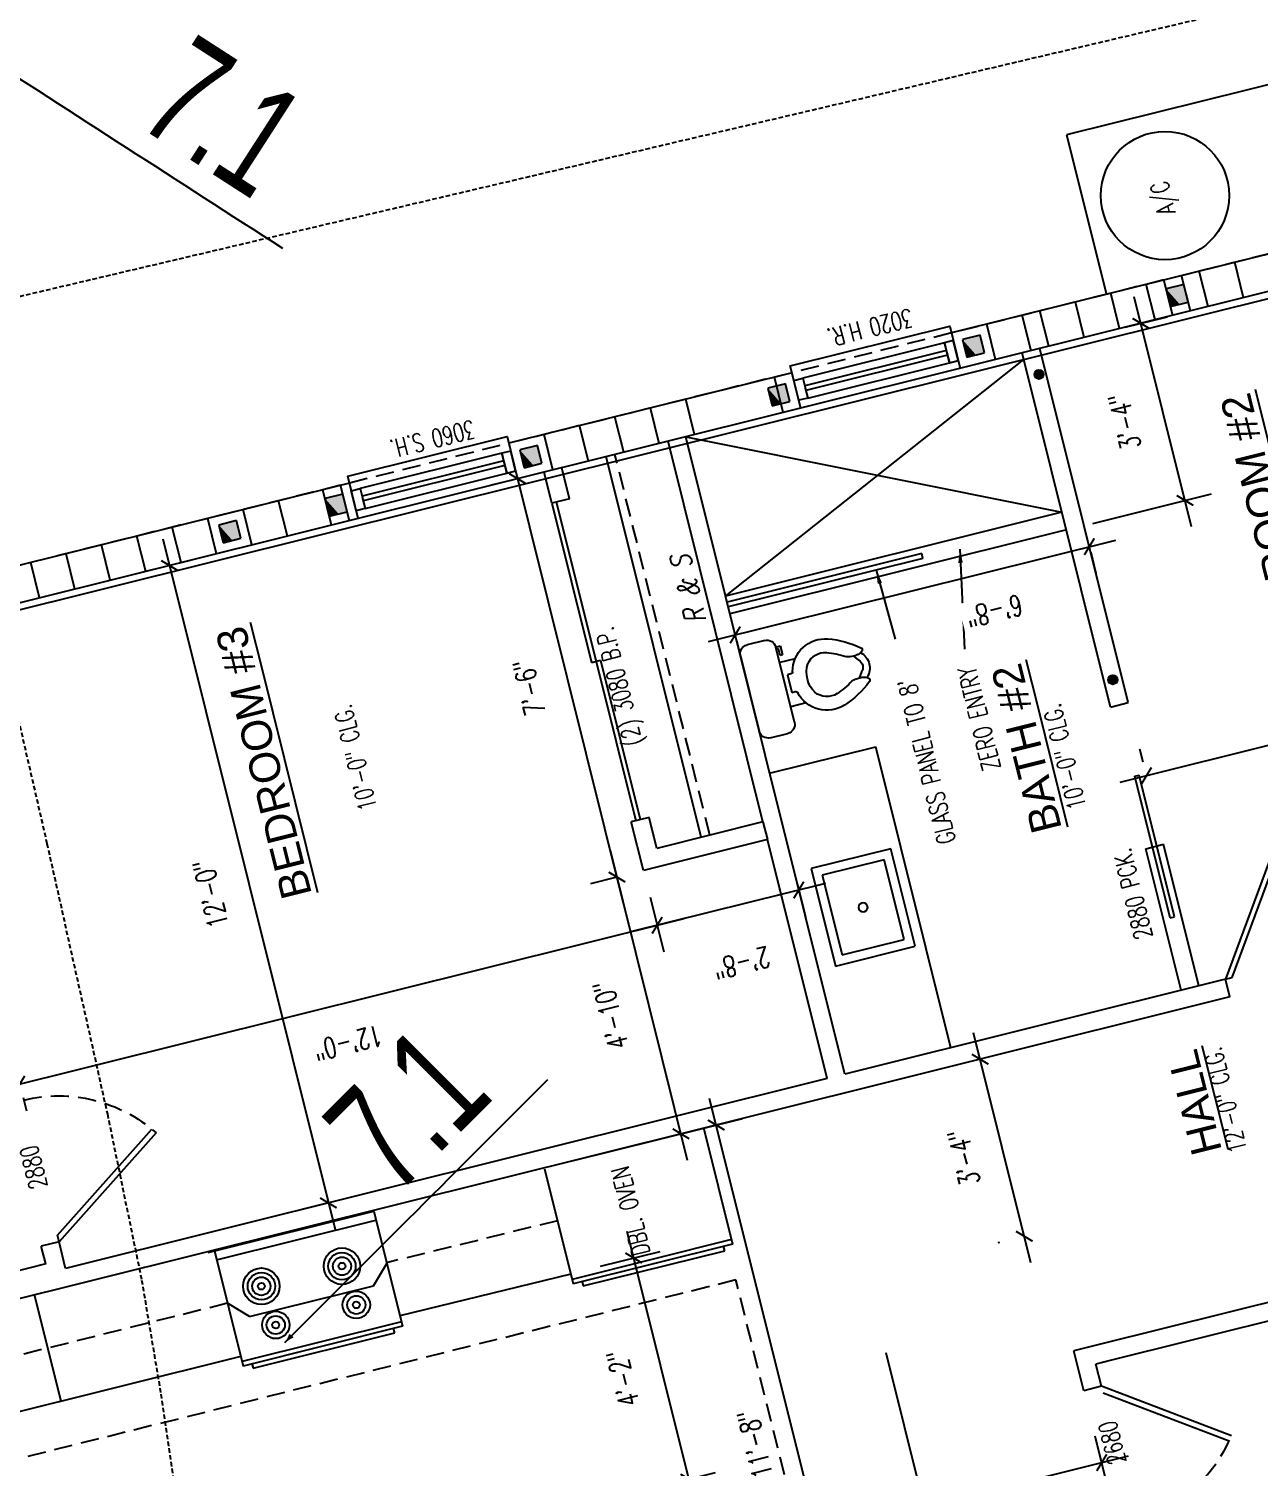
# Model space of a CAD drawing. Header units: inches. Extents: x -25328 to 8149, y -5530 to 4336.
# Drawn here: x -18104.7 to -17835, y 2784.5 to 3099.8 of the extents above; entities that cross this region are included whole.
import ezdxf
from ezdxf.enums import TextEntityAlignment as Align

# ---------------------------------------------------------------- set-up
doc = ezdxf.new("R2010")
doc.units = ezdxf.units.IN
doc.header["$LTSCALE"] = 16
doc.header["$MEASUREMENT"] = 0
doc.linetypes.add('HIDDEN', pattern=[0.375, 0.25, -0.125])
doc.linetypes.add('HIDDEN2', pattern=[0.1875, 0.125, -0.0625])
doc.layers.get('0').update_dxf_attribs({"linetype": 'CONTINUOUS'})
doc.layers.get('DEFPOINTS').update_dxf_attribs({"linetype": 'CONTINUOUS'})
doc.layers.add('AREA', color=7, linetype='HIDDEN', plot=False)
for name, color, linetype in [('B1_1', 6, 'CONTINUOUS'), ('B1_4', 5, 'CONTINUOUS'), ('B1_TEXT', 1, 'CONTINUOUS'), ('BLOCK', 8, 'CONTINUOUS'), ('CEILING', 8, 'CONTINUOUS'), ('CELLS', 165, 'CONTINUOUS'), ('CONC', 3, 'CONTINUOUS'), ('COUNTER', 2, 'CONTINUOUS'), ('DIM', 5, 'CONTINUOUS'), ('DIMS', 5, 'CONTINUOUS'), ('DOORS', 1, 'CONTINUOUS'), ('DRY WALL', 8, 'CONTINUOUS'), ('EASEMENT', 1, 'HIDDEN2'), ('EG_CONT-MNR', 21, 'HIDDEN'), ('FIXTURES', 2, 'CONTINUOUS'), ('REBAR', 1, 'CONTINUOUS'), ('SHELF', 2, 'CONTINUOUS'), ('TEXT', 11, 'CONTINUOUS'), ('TEXT ROOM', 3, 'CONTINUOUS'), ('TOPO', 30, 'CONTINUOUS'), ('WALLS EXT', 6, 'CONTINUOUS'), ('WALLS INT', 6, 'CONTINUOUS'), ('WINDOWS', 1, 'CONTINUOUS')]:
    doc.layers.add(name, color=color, linetype=linetype)
doc.styles.add('ATT', font='txt')
doc.styles.add('MTI', font='romans.shx', dxfattribs={"width": 0.8, "oblique": 12.5})
doc.styles.add('PAYTAS RM', font='romans.shx', dxfattribs={"width": 0.7, "height": 4.5})
doc.styles.add('PAYTS NOTES', font='romans.shx', dxfattribs={"width": 0.7, "height": 4.5})
doc.styles.add('TECHTXT', font='stylu.ttf', dxfattribs={"width": 0.7, "height": 2.1})
doc.styles.add('TEST', font='swissk.ttf', dxfattribs={"height": 4})
doc.dimstyles.new('DIM- PAYTAS', dxfattribs={"dimscale": 48, "dimtxt": 0.1, "dimasz": 0.0625, "dimexe": 0.125, "dimexo": 0.125, "dimgap": 0.125, "dimtad": 1, "dimdec": 1, "dimzin": 3, "dimdsep": 46, "dimlunit": 4, "dimtxsty": 'PAYTAS RM', "dimblk": 'ARCHTICK', "dimcen": 0.09, "dimdle": 0.125, "dimclrd": 5, "dimclre": 5, "dimclrt": 11, "dimadec": 0, "dimazin": 0, "dimtfac": 1, "dimtdec": 1, "dimtofl": 0, "dimtmove": 2, "dimatfit": 3, "dimfxl": 0, "dimfrac": 2, "dimtolj": 1, "dimtzin": 3, "dimarcsym": 0})
doc.dimstyles.new('TIES', dxfattribs={"dimscale": 3, "dimtxt": 0.7, "dimasz": 0.45, "dimexe": 0.175, "dimexo": 0.35, "dimgap": 0.1, "dimtad": 0, "dimzin": 0, "dimdsep": 46, "dimtxsty": 'TECHTXT', "dimblk": 'AR1', "dimcen": 0.35, "dimse1": 1, "dimse2": 1, "dimclrd": 256, "dimclre": 256, "dimclrt": 256, "dimaunit": 1, "dimadec": 3, "dimazin": 0, "dimtfac": 1, "dimtofl": 0, "dimtmove": 2, "dimatfit": 0, "dimldrblk": 'AR1', "dimfxl": 0, "dimtolj": 1, "dimtzin": 0, "dimlwd": -1, "dimlwe": 13, "dimarcsym": 0})

# ---------------------------------------------------------------- blocks, each defined once
blk = doc.blocks.new('AR1')
at = {"linetype": 'ByBlock', "lineweight": -2}
blk.add_line((-1, 0), (0, 0), dxfattribs=at)
for centre, radius, start, end in [((-0.22, 2.19), 2.19, 244.2254, 271.2824), ((-0.22, -2.19), 2.19, 88.7176, 115.7746), ((-1.25, 0), 0.251, 316.4507, 43.5493), ((-0.22, 2.19), 2.24, 249.0489, 257.1574), ((-0.22, -2.19), 2.24, 102.8426, 110.9511)]:
    blk.add_arc(centre, radius, start, end, dxfattribs=at)
blk = doc.blocks.new('_ArchTick')
at = {"color": 0, "linetype": 'ByBlock', "const_width": 0.15}
blk.add_lwpolyline([(-0.5, -0.5), (0.5, 0.5)], dxfattribs=at)
blk = doc.blocks.new('*D445')
at = {"layer": 'DEFPOINTS', "color": 0, "transparency": 16777216}
for p in [(-24806.61, 3143.34), (-24786.86, 3143.34), (-24800.61, 3091.34)]:
    blk.add_point(p, dxfattribs=at)
at = {"layer": 'DIM', "color": 5, "lineweight": -2, "transparency": 16777216}
for p, q in [((-24786.86, 3085.34), (-24786.86, 3149.34)), ((-24800.61, 3143.34), (-24780.86, 3143.34)), ((-24794.61, 3091.34), (-24780.86, 3091.34))]:
    blk.add_line(p, q, dxfattribs=at)
at = {"layer": 'DIM', "color": 5, "lineweight": -2, "transparency": 16777216, "xscale": 3, "yscale": 3, "zscale": 3}
for p, rotation in [((-24786.86, 3143.34), 90), ((-24786.86, 3091.34), 270)]:
    blk.add_blockref('_ArchTick', p, dxfattribs=dict(at, rotation=rotation))
at = {"layer": 'DIM', "color": 11, "transparency": 16777216, "insert": (-24795.54, 3117.34), "char_height": 4.5, "attachment_point": 5, "rotation": 90, "style": 'PAYTAS RM', "bg_fill": 3, "box_fill_scale": 1.25, "bg_fill_color": 256, "bg_fill_true_color": 13158600, "bg_fill_transparency": 0}
blk.add_mtext('\\A1;4\'-4"', dxfattribs=at)
blk = doc.blocks.new('CELL')
at = {"layer": 'CELLS', "linetype": 'Continuous'}
for p, q in [((-1.99, -1.89), (-1.99, 2.11)), ((-1.99, 2.11), (2.01, 2.11)), ((2.01, 2.11), (2.01, -1.89)), ((2.01, -1.89), (-1.99, -1.89))]:
    blk.add_line(p, q, dxfattribs=at)
for points in [[(-1.99, 2.11), (-1.99, -1.89), (2.01, 2.11), (-0.07, -1.89)], [(2.01, 2.11), (-0.07, -1.89), (2.01, -0.79), (1.71, -1.89)], [(2.01, -0.79), (1.71, -1.89), (2.01, -1.89)]]:
    blk.add_solid(points, dxfattribs=at)
blk = doc.blocks.new('*D462')
at = {"layer": 'DEFPOINTS', "color": 0, "transparency": 16777216}
for p in [(-24636.61, 3163.38), (-24636.61, 3157.4), (-24694.61, 3156.06)]:
    blk.add_point(p, dxfattribs=at)
at = {"layer": 'DIMS', "color": 5, "lineweight": -2, "transparency": 16777216}
for p, q in [((-24694.61, 3162.06), (-24694.61, 3169.38)), ((-24636.61, 3163.4), (-24636.61, 3169.38)), ((-24700.61, 3163.38), (-24630.61, 3163.38))]:
    blk.add_line(p, q, dxfattribs=at)
at = {"layer": 'DIMS', "color": 5, "lineweight": -2, "transparency": 16777216, "xscale": 3, "yscale": 3, "zscale": 3, "rotation": 180}
blk.add_blockref('_ArchTick', (-24694.61, 3163.38), dxfattribs=at)
at = {"layer": 'DIMS', "color": 5, "lineweight": -2, "transparency": 16777216, "xscale": 3, "yscale": 3, "zscale": 3}
blk.add_blockref('_ArchTick', (-24636.61, 3163.38), dxfattribs=at)
at = {"layer": 'DIMS', "color": 11, "transparency": 16777216, "insert": (-24665.61, 3172.06), "char_height": 4.5, "attachment_point": 5, "style": 'PAYTAS RM'}
blk.add_mtext('\\A1;4\'-10"', dxfattribs=at)
blk = doc.blocks.new('*D463')
at = {"layer": 'DEFPOINTS', "color": 0, "transparency": 16777216}
for p in [(-24546.61, 3163.38), (-24636.61, 3157.4), (-24546.61, 3158.61)]:
    blk.add_point(p, dxfattribs=at)
at = {"layer": 'DIMS', "color": 5, "lineweight": -2, "transparency": 16777216}
for p, q in [((-24636.61, 3163.4), (-24636.61, 3169.38)), ((-24546.61, 3164.61), (-24546.61, 3169.38)), ((-24642.61, 3163.38), (-24540.61, 3163.38))]:
    blk.add_line(p, q, dxfattribs=at)
at = {"layer": 'DIMS', "color": 5, "lineweight": -2, "transparency": 16777216, "xscale": 3, "yscale": 3, "zscale": 3, "rotation": 180}
blk.add_blockref('_ArchTick', (-24636.61, 3163.38), dxfattribs=at)
at = {"layer": 'DIMS', "color": 5, "lineweight": -2, "transparency": 16777216, "xscale": 3, "yscale": 3, "zscale": 3}
blk.add_blockref('_ArchTick', (-24546.61, 3163.38), dxfattribs=at)
at = {"layer": 'DIMS', "color": 11, "transparency": 16777216, "insert": (-24591.61, 3172.06), "char_height": 4.5, "attachment_point": 5, "style": 'PAYTAS RM'}
blk.add_mtext('\\A1;7\'-6"', dxfattribs=at)
blk = doc.blocks.new('*D464')
at = {"layer": 'DEFPOINTS', "color": 0, "transparency": 16777216}
for p in [(-24649, 3157.4), (-24636.61, 3157.4), (-24641.72, 3125.4)]:
    blk.add_point(p, dxfattribs=at)
at = {"layer": 'DIMS', "color": 5, "lineweight": -2, "transparency": 16777216}
for p, q in [((-24649, 3119.4), (-24649, 3163.4)), ((-24642.61, 3157.4), (-24655, 3157.4)), ((-24647.72, 3125.4), (-24655, 3125.4))]:
    blk.add_line(p, q, dxfattribs=at)
at = {"layer": 'DIMS', "color": 5, "lineweight": -2, "transparency": 16777216, "xscale": 3, "yscale": 3, "zscale": 3}
for p, rotation in [((-24649, 3157.4), 90), ((-24649, 3125.4), 270)]:
    blk.add_blockref('_ArchTick', p, dxfattribs=dict(at, rotation=rotation))
at = {"layer": 'DIMS', "color": 11, "transparency": 16777216, "insert": (-24661.55, 3141.4), "char_height": 4.5, "attachment_point": 5, "rotation": 90, "style": 'PAYTAS RM'}
blk.add_mtext('\\A1;2\'-8"', dxfattribs=at)
blk = doc.blocks.new('*D465')
at = {"layer": 'DEFPOINTS', "color": 0, "transparency": 16777216}
for p in [(-24649, 3301.4), (-24645.99, 3301.4), (-24636.61, 3157.4)]:
    blk.add_point(p, dxfattribs=at)
at = {"layer": 'DIMS', "color": 5, "lineweight": -2, "transparency": 16777216}
for p, q in [((-24649, 3151.4), (-24649, 3307.4)), ((-24651.99, 3301.4), (-24655, 3301.4)), ((-24642.61, 3157.4), (-24655, 3157.4))]:
    blk.add_line(p, q, dxfattribs=at)
at = {"layer": 'DIMS', "color": 5, "lineweight": -2, "transparency": 16777216, "xscale": 3, "yscale": 3, "zscale": 3}
for p, rotation in [((-24649, 3301.4), 90), ((-24649, 3157.4), 270)]:
    blk.add_blockref('_ArchTick', p, dxfattribs=dict(at, rotation=rotation))
at = {"layer": 'DIMS', "color": 11, "transparency": 16777216, "insert": (-24657.68, 3229.4), "char_height": 4.5, "attachment_point": 5, "rotation": 90, "style": 'PAYTAS RM'}
blk.add_mtext('\\A1;12\'-0"', dxfattribs=at)
blk = doc.blocks.new('A$C1FC876C1')
at = {"layer": 'DOORS'}
for p, q in [((26.42, 1.5), (0.72, 19.08)), ((0, 18.07), (26.42, 0)), ((26.42, 0), (26.42, 1.5))]:
    blk.add_line(p, q, dxfattribs=at)
at = {"layer": 'DOORS', "color": 8, "linetype": 'HIDDEN'}
blk.add_arc((26.45, -0.07), 32.07, 90.0483, 145.5621, dxfattribs=at)
blk = doc.blocks.new('15PTOI06')
at = {"color": 0, "linetype": 'ByBlock'}
for p, q in [((2, 10.5), (6, 10.5)), ((0, -8.5), (0, 8.5)), ((8, 8.5), (8, -8.5)), ((11.5, 5), (8, 5)), ((9, 2), (9.765178, 2)), ((9, -2), (9, 2)), ((23.431562, 2.5), (24.727861, 2.5)), ((24.931034, 1.327586), (24.062054, 2.5)), ((9.765178, -2), (9, -2)), ((23.431562, -2.5), (24.690476, -2.5)), ((24.931034, -1.327586), (24.062054, -2.5)), ((11.5, -5), (8, -5)), ((8.5, -8), (8, -8)), ((8, -8.5), (9, -8.5)), ((9, -6.5), (8.5, -6.5)), ((8.5, -6.5), (8.5, -8)), ((9, -8.5), (9, -6.5)), ((6, -10.5), (2, -10.5))]:
    blk.add_line(p, q, dxfattribs=at)
for centre, radius, start, end in [((2, 8.5), 2, 90, 180), ((6, 8.5), 2, 0, 90), ((17.25, 0.65), 7.210062, 71.816347, 166.116636), ((12, -13.75), 22.534695, 51.265418, 70.559965), ((19.118098, 0), 6.118098, 147.797266, 212.202734), ((17.25, 0.65), 4.210062, 71.816347, 142.891702), ((12, -13.75), 19.534695, 57.937508, 70.559965), ((25.787408, 3.438228), 0.5, 314.939898, 51.265418), ((9.765178, 2.5), 0.5, 270, 346.116636), ((23.431562, 4.5), 2, 237.937508, 270), ((24.727861, 4.5), 2, 270, 314.939898), ((23.666667, 0), 1.833333, 313.602819, 46.397181), ((23.166667, 0), 3.833333, 313.602819, 46.397181), ((9.765178, -2.5), 0.5, 13.883364, 90), ((17.25, -0.65), 7.210062, 193.883364, 288.183653), ((12, 13.75), 19.534695, 289.440035, 302.062492), ((23.431562, -4.5), 2, 90, 122.062492), ((24.690476, -4.5), 2, 44.162471, 90), ((25.766527, -3.454957), 0.5, 308.665009, 44.162471), ((17.25, -0.65), 4.210062, 217.108298, 288.183653), ((12, 13.75), 22.534695, 289.440035, 308.665009), ((2, -8.5), 2, 180, 270), ((6, -8.5), 2, 270, 0)]:
    blk.add_arc(centre, radius, start, end, dxfattribs=at)
at = {"color": 0, "linetype": 'ByBlock', "style": 'ATT', "flags": 3}
blk.add_attdef('ITEM', (0, -19.5), '', height=6, dxfattribs=at)
blk = doc.blocks.new('*D498')
at = {"layer": 'DEFPOINTS', "color": 0, "transparency": 16777216}
for p in [(-24690.61, 3242.04), (-24690.61, 3231.4), (-24546.61, 3231.4)]:
    blk.add_point(p, dxfattribs=at)
at = {"layer": 'DIM', "color": 5, "lineweight": -2, "transparency": 16777216}
for p, q in [((-24690.61, 3237.4), (-24690.61, 3248.04)), ((-24546.61, 3237.4), (-24546.61, 3248.04)), ((-24540.61, 3242.04), (-24696.61, 3242.04))]:
    blk.add_line(p, q, dxfattribs=at)
at = {"layer": 'DIM', "color": 5, "lineweight": -2, "transparency": 16777216, "xscale": 3, "yscale": 3, "zscale": 3, "rotation": 180}
blk.add_blockref('_ArchTick', (-24690.61, 3242.04), dxfattribs=at)
at = {"layer": 'DIM', "color": 5, "lineweight": -2, "transparency": 16777216, "xscale": 3, "yscale": 3, "zscale": 3}
blk.add_blockref('_ArchTick', (-24546.61, 3242.04), dxfattribs=at)
at = {"layer": 'DIM', "color": 11, "transparency": 16777216, "insert": (-24618.61, 3250.72), "char_height": 4.5, "attachment_point": 5, "style": 'PAYTAS RM', "bg_fill": 3, "box_fill_scale": 1.25, "bg_fill_color": 256, "bg_fill_true_color": 13158600, "bg_fill_transparency": 0}
blk.add_mtext('\\A1;12\'-0"', dxfattribs=at)
blk = doc.blocks.new('*D499')
at = {"layer": 'DEFPOINTS', "color": 0, "transparency": 16777216}
for p in [(-24646.07, 3045.4), (-24643.13, 3045.4), (-24646.07, 2897.4)]:
    blk.add_point(p, dxfattribs=at)
at = {"layer": 'DIM', "color": 5, "lineweight": -2, "transparency": 16777216}
for p, q in [((-24643.13, 2891.4), (-24643.13, 3051.4)), ((-24640.07, 3045.4), (-24637.13, 3045.4)), ((-24640.07, 2897.4), (-24637.13, 2897.4))]:
    blk.add_line(p, q, dxfattribs=at)
at = {"layer": 'DIM', "color": 5, "lineweight": -2, "transparency": 16777216, "xscale": 3, "yscale": 3, "zscale": 3}
for p, rotation in [((-24643.13, 3045.4), 90), ((-24643.13, 2897.4), 270)]:
    blk.add_blockref('_ArchTick', p, dxfattribs=dict(at, rotation=rotation))
at = {"layer": 'DIM', "color": 11, "transparency": 16777216, "insert": (-24651.81, 2971.4), "char_height": 4.5, "attachment_point": 5, "rotation": 90, "style": 'PAYTAS RM', "bg_fill": 3, "box_fill_scale": 1.25, "bg_fill_color": 256, "bg_fill_true_color": 13158600, "bg_fill_transparency": 0}
blk.add_mtext('\\A1;12\'-4"', dxfattribs=at)
blk = doc.blocks.new('A$C525b841c')
at = {"layer": 'FIXTURES'}
for p, q in [((0, 0), (0, 22)), ((0, 22), (18, 22)), ((2, 20), (16, 20)), ((2, 2), (2, 20)), ((16, 20), (16, 2)), ((18, 22), (18, 0)), ((16, 2), (2, 2)), ((18, 0), (0, 0))]:
    blk.add_line(p, q, dxfattribs=at)
blk.add_circle((9, 11), 1, dxfattribs=at)
blk = doc.blocks.new('*D506')
at = {"layer": 'DEFPOINTS', "color": 0, "transparency": 16777216}
for p in [(-24586.61, 3125.4), (-24591.37, 3045.4), (-24586.61, 3045.4)]:
    blk.add_point(p, dxfattribs=at)
at = {"layer": 'WALLS INT', "color": 5, "lineweight": -2, "transparency": 16777216}
for p, q in [((-24591.37, 3131.4), (-24591.37, 3039.4)), ((-24592.61, 3125.4), (-24597.37, 3125.4)), ((-24592.61, 3045.4), (-24597.37, 3045.4))]:
    blk.add_line(p, q, dxfattribs=at)
at = {"layer": 'WALLS INT', "color": 5, "lineweight": -2, "transparency": 16777216, "xscale": 3, "yscale": 3, "zscale": 3}
for p, rotation in [((-24591.37, 3125.4), 90), ((-24591.37, 3045.4), 270)]:
    blk.add_blockref('_ArchTick', p, dxfattribs=dict(at, rotation=rotation))
at = {"layer": 'WALLS INT', "color": 11, "transparency": 16777216, "insert": (-24600.05, 3069), "char_height": 4.5, "attachment_point": 5, "rotation": 90, "style": 'PAYTAS RM', "bg_fill": 3, "box_fill_scale": 1.25, "bg_fill_color": 256, "bg_fill_true_color": 13158600, "bg_fill_transparency": 0}
blk.add_mtext('\\A1;6\'-8"', dxfattribs=at)
blk = doc.blocks.new('*D509')
at = {"layer": 'DEFPOINTS', "color": 0, "transparency": 16777216}
for p in [(-24586.61, 3049.4), (-24546.61, 3032.12), (-24546.61, 3022.6)]:
    blk.add_point(p, dxfattribs=at)
at = {"layer": 'WALLS INT', "color": 5, "lineweight": -2, "transparency": 16777216}
for p, q in [((-24586.61, 3043.4), (-24586.61, 3016.6)), ((-24546.61, 3026.12), (-24546.61, 3016.6)), ((-24592.61, 3022.6), (-24540.61, 3022.6))]:
    blk.add_line(p, q, dxfattribs=at)
at = {"layer": 'WALLS INT', "color": 5, "lineweight": -2, "transparency": 16777216, "xscale": 3, "yscale": 3, "zscale": 3, "rotation": 180}
blk.add_blockref('_ArchTick', (-24586.61, 3022.6), dxfattribs=at)
at = {"layer": 'WALLS INT', "color": 5, "lineweight": -2, "transparency": 16777216, "xscale": 3, "yscale": 3, "zscale": 3}
blk.add_blockref('_ArchTick', (-24546.61, 3022.6), dxfattribs=at)
at = {"layer": 'WALLS INT', "color": 11, "transparency": 16777216, "insert": (-24566.61, 3031.27), "char_height": 4.5, "attachment_point": 5, "style": 'PAYTAS RM', "bg_fill": 3, "box_fill_scale": 1.25, "bg_fill_color": 256, "bg_fill_true_color": 13158600, "bg_fill_transparency": 0}
blk.add_mtext('\\A1;3\'-4"', dxfattribs=at)
blk = doc.blocks.new('*D516')
at = {"layer": 'DEFPOINTS', "color": 0, "transparency": 16777216}
for p in [(-24768.48, 3193.83), (-24718.51, 3193.55), (-24718.51, 3180.03)]:
    blk.add_point(p, dxfattribs=at)
at = {"layer": 'WALLS INT', "color": 5, "lineweight": -2, "transparency": 16777216}
for p, q in [((-24768.48, 3187.83), (-24768.48, 3174.03)), ((-24718.51, 3187.55), (-24718.51, 3174.03)), ((-24774.48, 3180.03), (-24712.51, 3180.03))]:
    blk.add_line(p, q, dxfattribs=at)
at = {"layer": 'WALLS INT', "color": 5, "lineweight": -2, "transparency": 16777216, "xscale": 3, "yscale": 3, "zscale": 3, "rotation": 180}
blk.add_blockref('_ArchTick', (-24768.48, 3180.03), dxfattribs=at)
at = {"layer": 'WALLS INT', "color": 5, "lineweight": -2, "transparency": 16777216, "xscale": 3, "yscale": 3, "zscale": 3}
blk.add_blockref('_ArchTick', (-24718.51, 3180.03), dxfattribs=at)
at = {"layer": 'WALLS INT', "color": 11, "transparency": 16777216, "insert": (-24743.5, 3188.7), "char_height": 4.5, "attachment_point": 5, "style": 'PAYTAS RM', "bg_fill": 3, "box_fill_scale": 1.25, "bg_fill_color": 256, "bg_fill_true_color": 13158600, "bg_fill_transparency": 0}
blk.add_mtext('\\A1;4\'-2"', dxfattribs=at)
blk = doc.blocks.new('*D519')
at = {"layer": 'DEFPOINTS', "color": 0, "transparency": 16777216}
for p in [(-24834.48, 3193.83), (-24694.61, 3193.69), (-24694.61, 3155.43)]:
    blk.add_point(p, dxfattribs=at)
at = {"layer": 'WALLS INT', "color": 5, "lineweight": -2, "transparency": 16777216}
for p, q in [((-24834.48, 3187.83), (-24834.48, 3149.43)), ((-24694.61, 3187.69), (-24694.61, 3149.43)), ((-24840.48, 3155.43), (-24688.61, 3155.43))]:
    blk.add_line(p, q, dxfattribs=at)
at = {"layer": 'WALLS INT', "color": 5, "lineweight": -2, "transparency": 16777216, "xscale": 3, "yscale": 3, "zscale": 3, "rotation": 180}
blk.add_blockref('_ArchTick', (-24834.48, 3155.43), dxfattribs=at)
at = {"layer": 'WALLS INT', "color": 5, "lineweight": -2, "transparency": 16777216, "xscale": 3, "yscale": 3, "zscale": 3}
blk.add_blockref('_ArchTick', (-24694.61, 3155.43), dxfattribs=at)
at = {"layer": 'WALLS INT', "color": 11, "transparency": 16777216, "insert": (-24764.54, 3164.11), "char_height": 4.5, "attachment_point": 5, "style": 'PAYTAS RM', "bg_fill": 3, "box_fill_scale": 1.25, "bg_fill_color": 256, "bg_fill_true_color": 13158600, "bg_fill_transparency": 0}
blk.add_mtext('\\A1;11\'-8"', dxfattribs=at)
blk = doc.blocks.new('*D521')
at = {"layer": 'DEFPOINTS', "color": 0, "transparency": 16777216}
for p in [(-24734.61, 3095.4), (-24694.61, 3095.8), (-24694.61, 3095.4)]:
    blk.add_point(p, dxfattribs=at)
at = {"layer": 'WALLS INT', "color": 5, "lineweight": -2, "transparency": 16777216}
for p, q in [((-24734.61, 3101.4), (-24734.61, 3101.8)), ((-24694.61, 3101.4), (-24694.61, 3101.8)), ((-24740.61, 3095.8), (-24688.61, 3095.8))]:
    blk.add_line(p, q, dxfattribs=at)
at = {"layer": 'WALLS INT', "color": 5, "lineweight": -2, "transparency": 16777216, "xscale": 3, "yscale": 3, "zscale": 3, "rotation": 180}
blk.add_blockref('_ArchTick', (-24734.61, 3095.8), dxfattribs=at)
at = {"layer": 'WALLS INT', "color": 5, "lineweight": -2, "transparency": 16777216, "xscale": 3, "yscale": 3, "zscale": 3}
blk.add_blockref('_ArchTick', (-24694.61, 3095.8), dxfattribs=at)
at = {"layer": 'WALLS INT', "color": 11, "transparency": 16777216, "insert": (-24714.61, 3104.48), "char_height": 4.5, "attachment_point": 5, "style": 'PAYTAS RM', "bg_fill": 3, "box_fill_scale": 1.25, "bg_fill_color": 256, "bg_fill_true_color": 13158600, "bg_fill_transparency": 0}
blk.add_mtext('\\A1;3\'-4"', dxfattribs=at)
blk = doc.blocks.new('A$Cbfb5cab8')
at = {"layer": 'REBAR'}
for points in [[(721.74, 578.19, 1), (719.74, 578.19, 1)], [(790.6, 577.7, 1), (788.6, 577.7, 1)]]:
    blk.add_hatch(color=256, dxfattribs=at).paths.add_polyline_path(points)
at = {"layer": 'B1_1'}
for p, q in [((651.07, 832.13), (657.07, 832.13)), ((647.07, 570.13), (647.07, 690.13)), ((788.07, 688.13), (795.07, 688.13)), ((788.07, 684.13), (788.07, 688.13)), ((788.07, 684.13), (795.07, 684.13))]:
    blk.add_line(p, q, dxfattribs=at)
at = {"layer": 'B1_4', "linetype": 'HIDDEN'}
blk.add_line((709.07, 660.13), (705.07, 660.13), dxfattribs=at)
at = {"layer": 'BLOCK'}
for p, q in [((795.07, 802.13), (803.07, 802.13)), ((795.07, 794.13), (803.07, 794.13)), ((795.07, 786.13), (803.07, 786.13)), ((795.07, 778.13), (803.07, 778.13)), ((795.07, 770.13), (803.07, 770.13)), ((795.07, 762.13), (803.07, 762.13)), ((795.07, 754.13), (803.07, 754.13)), ((795.07, 746.13), (803.07, 746.13)), ((795.07, 736.13), (803.07, 736.13)), ((795.07, 732.13), (803.07, 732.13)), ((795.07, 686.13), (803.07, 686.13)), ((795.07, 686.13), (803.07, 686.13)), ((795.07, 678.13), (803.07, 678.13)), ((795.07, 670.13), (803.07, 670.13)), ((795.07, 662.13), (803.07, 662.13)), ((795.07, 654.13), (803.07, 654.13)), ((795.07, 634.13), (803.07, 634.13)), ((795.07, 586.13), (803.07, 586.13)), ((795.07, 578.13), (803.07, 578.13)), ((795.07, 574.13), (803.07, 574.13)), ((795.07, 566.13), (803.07, 566.13)), ((795.07, 558.13), (803.07, 558.13)), ((795.07, 550.13), (803.07, 550.13)), ((795.07, 546.13), (803.07, 546.13)), ((795.07, 542.13), (803.07, 542.13)), ((795.07, 538.13), (803.07, 538.13)), ((795.07, 530.13), (803.07, 530.13))]:
    blk.add_line(p, q, dxfattribs=at)
at = {"layer": 'CEILING', "linetype": 'HIDDEN'}
for p, q in [((613.07, 690.18), (613.07, 882.5)), ((491.07, 690.18), (613.07, 690.18))]:
    blk.add_line(p, q, dxfattribs=at)
at = {"layer": 'CONC'}
for p, q in [((839.07, 559.13), (803.07, 559.13)), ((839.07, 487.13), (839.07, 559.13))]:
    blk.add_line(p, q, dxfattribs=at)
at = {"layer": 'COUNTER'}
for p, q in [((623.07, 799.56), (623.07, 862.13)), ((623.06, 725), (623.27, 763.56)), ((719.07, 656.13), (719.07, 632.13)), ((651.07, 632.13), (719.07, 632.13))]:
    blk.add_line(p, q, dxfattribs=at)
at = {"layer": 'COUNTER', "linetype": 'HIDDEN'}
for p, q in [((635.07, 799.56), (635.07, 862.13)), ((635.13, 725), (635.26, 763.56))]:
    blk.add_line(p, q, dxfattribs=at)
at = {"layer": 'DIM'}
for p, q in [((623.07, 840.13), (647.07, 840.13)), ((571.07, 618.07), (571.07, 622.07)), ((667.07, 578.63), (667.07, 577.63))]:
    blk.add_line(p, q, dxfattribs=at)
at = {"layer": 'DIMS'}
for p, q in [((756.63, 612.13), (756.63, 656.13)), ((757.72, 612.13), (757.72, 656.13))]:
    blk.add_line(p, q, dxfattribs=at)
at = {"layer": 'DOORS'}
for p, q in [((788.07, 688.13), (752.07, 688.13)), ((752.07, 688.13), (752.07, 686.13)), ((752.07, 687.13), (716.07, 687.13)), ((752.07, 686.13), (716.07, 686.13)), ((788.07, 687.13), (752.07, 687.13)), ((569.57, 618.07), (552.69, 593.83)), ((553.67, 593.05), (571.07, 618.07))]:
    blk.add_line(p, q, dxfattribs=at)
at = {"layer": 'DOORS', "color": 8, "linetype": 'HIDDEN'}
blk.add_arc((572.31, 618.12), 31.24, 180.0907, 233.3586, dxfattribs=at)
at = {"layer": 'DRY WALL'}
blk.add_line((793.57, 400.13), (793.57, 970.63), dxfattribs=at)
at = {"layer": 'FIXTURES', "color": 51}
for p, q in [((620.9, 763.56), (620.9, 799.56)), ((646.9, 799.56), (620.9, 799.56)), ((621.9, 763.56), (621.9, 799.56)), ((620.9, 797.56), (619.9, 797.56)), ((619.9, 797.56), (619.9, 765.56)), ((619.9, 765.56), (620.9, 765.56)), ((620.89, 723), (619.89, 723)), ((619.89, 723), (619.89, 691)), ((620.89, 689), (620.89, 725)), ((646.89, 725), (620.89, 725)), ((621.89, 689), (621.89, 725)), ((619.89, 691), (620.89, 691)), ((646.89, 689), (620.89, 689))]:
    blk.add_line(p, q, dxfattribs=at)
at = {"layer": 'FIXTURES'}
blk.add_line((793.57, 584.13), (793.57, 580.13), dxfattribs=at)
at = {"layer": 'FIXTURES', "color": 51}
for centre, radius in [((636.9, 791.44), 4), ((627.9, 790.44), 3), ((627.9, 790.44), 2), ((636.9, 791.44), 3), ((636.9, 791.44), 2), ((636.9, 791.44), 0.75), ((627.9, 790.44), 0.75), ((636.9, 773.24), 4), ((636.9, 773.24), 3), ((627.9, 772.24), 3), ((627.9, 772.24), 2), ((627.9, 772.24), 0.75), ((636.9, 773.24), 2), ((636.9, 773.24), 0.75)]:
    blk.add_circle(centre, radius, dxfattribs=at)
at = {"layer": 'FIXTURES'}
blk.add_circle((820.97, 541.42), 14.06, dxfattribs=at)
at = {"layer": 'REBAR'}
for centre in [(720.74, 578.19), (789.6, 577.7)]:
    blk.add_circle(centre, 1, dxfattribs=at)
at = {"layer": 'SHELF'}
blk.add_line((709.07, 674.13), (795.07, 674.13), dxfattribs=at)
at = {"layer": 'SHELF', "linetype": 'HIDDEN'}
blk.add_line((709.07, 672.13), (795.07, 672.13), dxfattribs=at)
at = {"layer": 'WALLS EXT'}
for p, q in [((795.07, 468.13), (795.07, 972.13)), ((803.07, 730.13), (803.07, 828.13)), ((803.07, 630.13), (803.07, 694.13)), ((755.07, 580.13), (755.07, 656.13)), ((759.07, 580.13), (759.07, 656.13)), ((571.07, 622.07), (580.07, 622.07)), ((580.07, 613.07, -1.94), (580.07, 622.07)), ((571.07, 618.07), (576.07, 618.07)), ((576.07, 613.07, -1.12), (576.07, 618.07)), ((576.07, 523.7, -23.32), (576.07, 616.66, -7.85)), ((580.07, 523.7, -23.32), (580.07, 616.66, -8.42)), ((756.63, 612.13), (757.72, 612.13)), ((803.07, 468.13), (803.07, 594.13))]:
    blk.add_line(p, q, dxfattribs=at)
at = {"layer": 'WALLS INT'}
for p, q in [((647.07, 690.13), (647.07, 868.13)), ((653.07, 836.13), (653.07, 868.13)), ((653.07, 836.13), (657.07, 836.13)), ((657.07, 832.13), (657.07, 836.13)), ((651.07, 660.13), (651.07, 832.13)), ((705.07, 660.13), (705.07, 688.13)), ((705.07, 688.13), (716.07, 688.13)), ((716.07, 684.13), (716.07, 688.13)), ((709.07, 660.13), (709.07, 684.13)), ((709.07, 684.13), (716.07, 684.13)), ((651.07, 660.13), (705.07, 660.13)), ((709.07, 660.13), (795.07, 660.13)), ((651.07, 656.13), (795.07, 656.13)), ((651.07, 570.13), (651.07, 656.13)), ((759.07, 656.13), (793.57, 580.13)), ((795.07, 656.13), (759.07, 580.13)), ((651.07, 580.13), (683.07, 580.13)), ((683.07, 580.13), (683.07, 576.14)), ((715.07, 580.13), (795.07, 580.13)), ((715.07, 580.13), (715.07, 576.13)), ((651.07, 576.14), (683.07, 576.14)), ((715.07, 576.13), (795.07, 576.13)), ((647.07, 570.13), (651.07, 570.13))]:
    blk.add_line(p, q, dxfattribs=at)
at = {"layer": 'WALLS INT', "color": 165}
for p, q in [((631.07, 795.56), (635.07, 799.56)), ((620.9, 797.53), (619.9, 797.53)), ((631.07, 795.56), (631.07, 767.56)), ((631.07, 767.56), (635.07, 763.56)), ((620.89, 722.98), (619.89, 722.98))]:
    blk.add_line(p, q, dxfattribs=at)
at = {"layer": 'WINDOWS'}
for p, q in [((796.83, 728.13), (796.83, 730.13)), ((796.83, 730.13), (801.33, 730.13)), ((801.33, 730.13), (801.33, 728.13)), ((796.83, 728.13), (796.83, 696.13)), ((799.08, 728.13), (796.83, 728.13)), ((801.33, 728.13), (796.83, 728.13)), ((801.33, 728.13), (796.83, 728.13)), ((798.58, 696.13), (798.58, 728.13)), ((799.58, 696.13), (799.58, 728.13)), ((801.33, 696.13), (801.33, 728.13)), ((799.08, 696.13), (796.83, 696.13)), ((796.83, 696.13), (796.83, 694.13)), ((796.83, 696.13), (801.33, 696.13)), ((796.83, 694.13), (801.33, 694.13)), ((801.33, 696.13), (799.08, 696.13)), ((801.33, 694.13), (801.33, 696.13)), ((796.83, 628.13), (796.83, 630.13)), ((796.83, 630.13), (801.33, 630.13)), ((796.83, 628.13), (796.83, 596.13)), ((799.08, 628.13), (796.83, 628.13)), ((801.33, 628.13), (796.83, 628.13)), ((801.33, 628.13), (796.83, 628.13)), ((798.58, 596.13), (798.58, 628.13)), ((799.58, 596.13), (799.58, 628.13)), ((801.33, 630.13), (801.33, 628.13)), ((801.33, 596.13), (801.33, 628.13)), ((799.08, 596.13), (796.83, 596.13)), ((796.83, 596.13), (796.83, 594.13)), ((796.83, 596.13), (801.33, 596.13)), ((801.33, 596.13), (799.08, 596.13)), ((801.33, 594.13), (801.33, 596.13)), ((796.83, 594.13), (801.33, 594.13))]:
    blk.add_line(p, q, dxfattribs=at)
for points in [[(795.07, 730.13), (804.63, 730.13), (804.63, 694.13), (795.07, 694.13)], [(795.07, 630.13), (804.63, 630.13), (804.63, 594.13), (795.07, 594.13)]]:
    blk.add_lwpolyline(points, dxfattribs=at)
at = {"layer": 'CELLS', "color": 2, "xscale": -1, "rotation": 270}
blk.add_blockref('A$C1FC876C1', (657.07, 805.71), dxfattribs=at)
at = {"layer": 'CELLS', "xscale": -1, "rotation": 270}
for p in [(798.96, 758.12), (798.96, 734.12), (798.96, 690.12), (798.96, 690.12), (798.96, 634.12), (798.96, 590.12), (798.96, 544.12)]:
    blk.add_blockref('CELL', p, dxfattribs=at)
at = {"layer": 'CELLS', "color": 2, "rotation": 180}
blk.add_blockref('A$C1FC876C1', (677.49, 570.13), dxfattribs=at)
at = {"layer": 'DIM', "xscale": -1, "rotation": 270}
blk.add_blockref('A$C525b841c', (674.57, 634.37), dxfattribs=at)
at = {"layer": 'FIXTURES', "color": 2, "xscale": -1, "rotation": 90}
blk.add_blockref('15PTOI06', (737.07, 656.13), dxfattribs=at)
at = {"layer": 'B1_TEXT', "lineweight": -3, "insert": (762.51, 665.96), "char_height": 4.5, "width": 28.4986, "attachment_point": 2, "style": 'MTI'}
blk.add_mtext('\\A1;R & S', dxfattribs=at)
at = {"layer": 'TEXT', "style": 'PAYTS NOTES', "width": 0.7}
blk.add_text('A/C', height=4, dxfattribs=at).set_placement((816.86, 540.06))
at = {"layer": 'TEXT', "char_height": 4, "style": 'PAYTS NOTES'}
for s, insert, width, attachment_point in [('\\pt4.004,8.009,12;2880 ', (669.46, 835.59), 23.9529, 1), ('\\pt4.004,8.009,12;10\'-0" CLG.', (732.52, 745.48), 83.9529, 1), ('\\pt4.004,8.009,12;DBL. OVEN', (623.34, 706.93), 83.9529, 7), ('\\pt4.004,8.009,12;(2) 3080 B.P.', (732.16, 685.63), 37.0964, 1), ("\\A1;GLASS PANEL TO 8'", (694.69, 624.13), 42.5614, 1), ('\\pt4.004,8.009,12;2680 ', (553.67, 620.8), 23.9529, 1), ('\\A1;ZERO ENTRY', (707.91, 610.68), 37.5477, 1), ('\\pt4.004,8.009,12;10\'-0" CLG.', (695.1, 594.57), 83.9529, 1), ('\\pt4.004,8.009,12;2880 PCK.', (663.97, 587.31), 23.9529, 1), ('\\pt4.004,8.009,12;12\'-0" CLG.', (613.53, 578.6), 83.9529, 1)]:
    blk.add_mtext(s, dxfattribs=dict(at, insert=insert, width=width, attachment_point=attachment_point))
at = {"layer": 'TEXT', "char_height": 4, "width": 65.4658, "attachment_point": 1, "rotation": 90, "style": 'PAYTS NOTES'}
for s, insert in [('\\A1;3060 S.H.', (806.01, 700.64)), ('\\A1;3020 H.R.', (806.5, 601.61))]:
    blk.add_mtext(s, dxfattribs=dict(at, insert=insert))
at = {"layer": 'TEXT', "style": 'PAYTS NOTES'}
blk.add_attdef('D.W.', text='', height=4, dxfattribs=at).set_placement((561.19, 739.15), align=Align.MIDDLE_CENTER)
at = {"layer": 'TEXT ROOM', "char_height": 5, "width": 67.7245, "attachment_point": 8, "style": 'TEST'}
for s, insert in [('{\\fSansSerif|b0|i0|c2|p2;\\H1.333x;\\LBEDROOM #3}', (748.11, 759.78)), ('{\\fSansSerif|b0|i0|c2|p2;\\H1.333x;\\LBATH #2}', (710.68, 596.87)), ('{\\fSansSerif|b0|i0|c2|p2;\\H1.333x;\\LHALL}', (626.47, 579.91)), ('{\\fSansSerif|b0|i0|c2|p2;\\H1.333x;\\LBEDROOM #2}', (744.41, 533.72))]:
    blk.add_mtext(s, dxfattribs=dict(at, insert=insert))
at = {"layer": 'DIM'}
dim = blk.add_linear_dim(base=(698.54, 576.13), p1=(695.61, 428.13), p2=(695.61, 576.13), angle=90, dimstyle='DIM- PAYTAS', override={"dimtfill": 1, "dimarcsym": 2}, dxfattribs=at)
dim.commit()
dim.dimension.update_dxf_attribs({"geometry": '*D499', "text_midpoint": (689.87, 502.13), "insert": (25341.68, -2469.27)})
at = {"layer": 'DIMS'}
dim = blk.add_linear_dim(base=(692.68, 832.13), p1=(705.07, 688.13), p2=(695.69, 832.13), angle=90, dimstyle='DIM- PAYTAS', dxfattribs=at)
dim.commit()
dim.dimension.update_dxf_attribs({"geometry": '*D465', "text_midpoint": (684, 760.13), "insert": (25341.68, -2469.27)})
for base, p1, p2, picture, middle in [((705.07, 694.11), (647.07, 686.78), (705.07, 688.13), '*D462', (676.07, 702.79)), ((795.07, 694.11), (705.07, 688.13), (795.07, 689.34), '*D463', (750.07, 702.79))]:
    dim = blk.add_linear_dim(base=base, p1=p1, p2=p2, dimstyle='DIM- PAYTAS', dxfattribs=at)
    dim.commit()
    dim.dimension.update_dxf_attribs({"geometry": picture, "text_midpoint": middle, "insert": (25341.68, -2469.27)})
dim = blk.add_linear_dim(base=(692.68, 688.13), p1=(699.95, 656.13), p2=(705.07, 688.13), angle=90, dimstyle='DIM- PAYTAS', dxfattribs=at)
dim.commit()
dim.dimension.update_dxf_attribs({"geometry": '*D464', "text_midpoint": (680.13, 672.13), "dimtype": 128, "insert": (25341.68, -2469.27)})
blk.add_leader([(756.63, 603.79), (735.12, 608.1)], dimstyle='DIM- PAYTAS', override={"dimgap": 0.125, "dimtad": 0}, dxfattribs=at)
at = {"layer": 'DIM'}
for p, q in [((667.07, 578.63), (699.07, 578.63)), ((667.07, 577.63), (699.07, 577.63)), ((699.07, 578.63), (699.07, 577.63))]:
    blk.add_line(p, q, dxfattribs=at)
for base, p1, p2, angle, picture, middle in [((651.07, 772.77), (795.07, 762.13), (651.07, 762.13), 180, '*D498', (723.07, 781.45)), ((554.82, 674.07), (541.07, 622.07), (535.07, 674.07), 90, '*D445', (546.14, 648.07))]:
    dim = blk.add_linear_dim(base=base, p1=p1, p2=p2, angle=angle, dimstyle='DIM- PAYTAS', override={"dimtfill": 1, "dimarcsym": 2}, dxfattribs=at)
    dim.commit()
    dim.dimension.update_dxf_attribs({"geometry": picture, "text_midpoint": middle, "insert": (25341.68, -2469.27)})
at = {"layer": 'AREA'}
blk.add_lwpolyline([(507.07, 424.13), (707.07, 424.13), (707.07, 396.13), (803.07, 396.13), (803.07, 980.13), (659.07, 980.13), (659.07, 1038.13), (486.85, 1038.13), (486.85, 1038.13), (486.85, 920.11), (225.07, 920.11)], dxfattribs=at)
at = {"layer": 'FIXTURES', "color": 51}
for p, q in [((644.9, 799.56), (644.9, 763.56)), ((646.9, 763.56), (620.9, 763.56))]:
    blk.add_line(p, q, dxfattribs=at)
at = {"layer": 'WALLS INT', "color": 165}
blk.add_line((646.9, 801), (646.9, 763.56), dxfattribs=at)
at = {"layer": 'WALLS INT'}
blk.add_line((515.07, 662.13), (589.58, 662.13), dxfattribs=at)
for base, p1, p2, picture, middle in [((623.16, 710.75), (573.19, 724.56), (623.16, 724.28), '*D516', (598.18, 719.43)), ((647.07, 626.53), (607.07, 626.13), (647.07, 626.13), '*D521', (627.07, 635.2))]:
    dim = blk.add_linear_dim(base=base, p1=p1, p2=p2, dimstyle='DIM- PAYTAS', override={"dimtfill": 1, "dimarcsym": 2}, dxfattribs=at)
    dim.commit()
    dim.dimension.update_dxf_attribs({"geometry": picture, "text_midpoint": middle, "insert": (25341.68, -2469.27)})
dim = blk.add_linear_dim(base=(750.3, 576.13), p1=(755.07, 656.13), p2=(755.07, 576.13), angle=90, dimstyle='DIM- PAYTAS', override={"dimtfill": 1, "dimarcsym": 2}, dxfattribs=at)
dim.commit()
dim.dimension.update_dxf_attribs({"geometry": '*D506', "text_midpoint": (741.62, 599.73), "dimtype": 128, "insert": (25341.68, -2469.27)})
for base, p1, p2, picture, middle in [((647.07, 686.15), (507.19, 724.56), (647.07, 724.41), '*D519', (577.13, 694.83)), ((795.07, 553.32), (755.07, 580.13), (795.07, 562.85), '*D509', (775.07, 562))]:
    dim = blk.add_linear_dim(base=base, p1=p1, p2=p2, dimstyle='DIM- PAYTAS', override={"dimtfill": 1, "dimarcsym": 2}, dxfattribs=at)
    dim.commit()
    dim.dimension.update_dxf_attribs({"geometry": picture, "text_midpoint": middle, "insert": (25341.68, -2469.27)})
blk.add_leader([(756.63, 622.7), (740.92, 622.31)], dimstyle='DIM- PAYTAS', override={"dimgap": 0.125, "dimtad": 0, "dimtfill": 1, "dimarcsym": 2}, dxfattribs=at)

msp = doc.modelspace()

# ---------------------------------------------------------------- linework, layer by layer
at = {"layer": 'EASEMENT', "ltscale": 0.5}
msp.add_lwpolyline([(-18633.93366724, 2917.24613983), (-17232.15241177, 3246.80540888)], dxfattribs=at)
at = {"layer": 'EG_CONT-MNR', "ltscale": 0.25}
msp.add_lwpolyline([(-18116.12288243, 2987.96802319), (-18100.76672229, 2921.22845802), (-18087.52376417, 2861.96175772), (-18080.00432817, 2825.54206962), (-18075.79221788, 2800.53008181), (-18071.28712131, 2770.18479996), (-18064.0026808, 2722.81637364), (-18055.90835192, 2666.93954258), (-18050.08754773, 2616.12021055), (-18048.81216878, 2580.62865367), (-18051.10807962, 2557.55268755), (-18055.18963427, 2540.68451967)], dxfattribs=at)

# ---------------------------------------------------------------- texts
at = {"layer": 'TOPO', "linetype": 'Continuous', "style": 'TECHTXT', "width": 0.7}
for rotation, p in [(327.1866791133, (-18075.0766158, 3089.0907342)), (45, (-18032.94101064, 2852.05291575))]:
    msp.add_text('7.1', height=24, rotation=rotation, dxfattribs=at).set_placement(p, align=Align.MIDDLE_LEFT)

# ---------------------------------------------------------------- leaders
at = {"layer": 'TOPO', "path_type": 1}
for points in [[(-18117.71184907, 3095.94611981), (-18049.13206809, 3051.72689713)], [(-18048.64210334, 2811.82562259), (-17990.94233726, 2869.52538867)]]:
    msp.add_leader(points, dimstyle='TIES', override={"dimasz": 0.6}, dxfattribs=at)

# ---------------------------------------------------------------- next in the draw order: block references
at = {"layer": 'WALLS INT', "rotation": 103.9996915097315}
msp.add_blockref('A$Cbfb5cab8', (-17131.7484794, 2397.66634086), dxfattribs=at)

doc.saveas('drawing.dxf')
